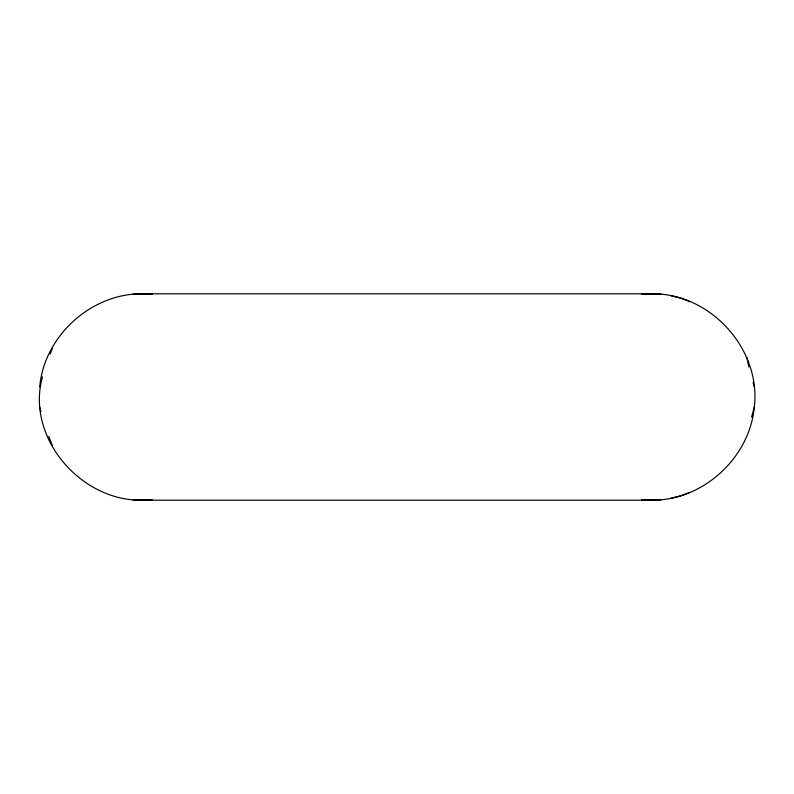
<?xml version="1.0" encoding="UTF-8"?>
<svg xmlns="http://www.w3.org/2000/svg" width="794" height="794" viewBox="0 0 794 794"><rect width="100%" height="100%" fill="white"/><g stroke="black" fill="none" stroke-linecap="round" stroke-linejoin="round"><path stroke-width="1.19" d="M39.7 386.886C44.226 336.11 90.953 293.433 142.106 293.79L651.894 293.79C710.223 293.036 761.347 348.983 754.3 407.114C749.665 457.791 703.018 500.647 651.894 500.21L142.106 500.21C80.541 501.292 25.607 437.425 42.449 376.862M751.551 417.138L754.3 407.114M50.161 354.064L52.414 348.348M689.867 492.359L680.934 495.774L670.97 498.235M643.348 294.157L661.005 294.286M132.995 499.714L150.652 499.843M133.858 294.286L152.24 294.177M660.142 499.714L641.621 499.823M132.995 294.286L150.652 294.157M641.621 294.177L660.142 294.286M643.477 294.177L651.894 293.79M142.106 500.21L152.24 499.823M661.005 499.714L643.348 499.843M142.106 293.79L151.723 294.227M642.277 499.773L651.894 500.21M133.858 499.714L143.823 500.21M670.97 295.765L680.934 298.226L689.867 301.641M48.811 436.502L52.414 445.652M753.079 382.43L754.3 386.886M39.7 407.114L40.921 411.57M746.916 357.498L748.802 367.036"/></g></svg>
